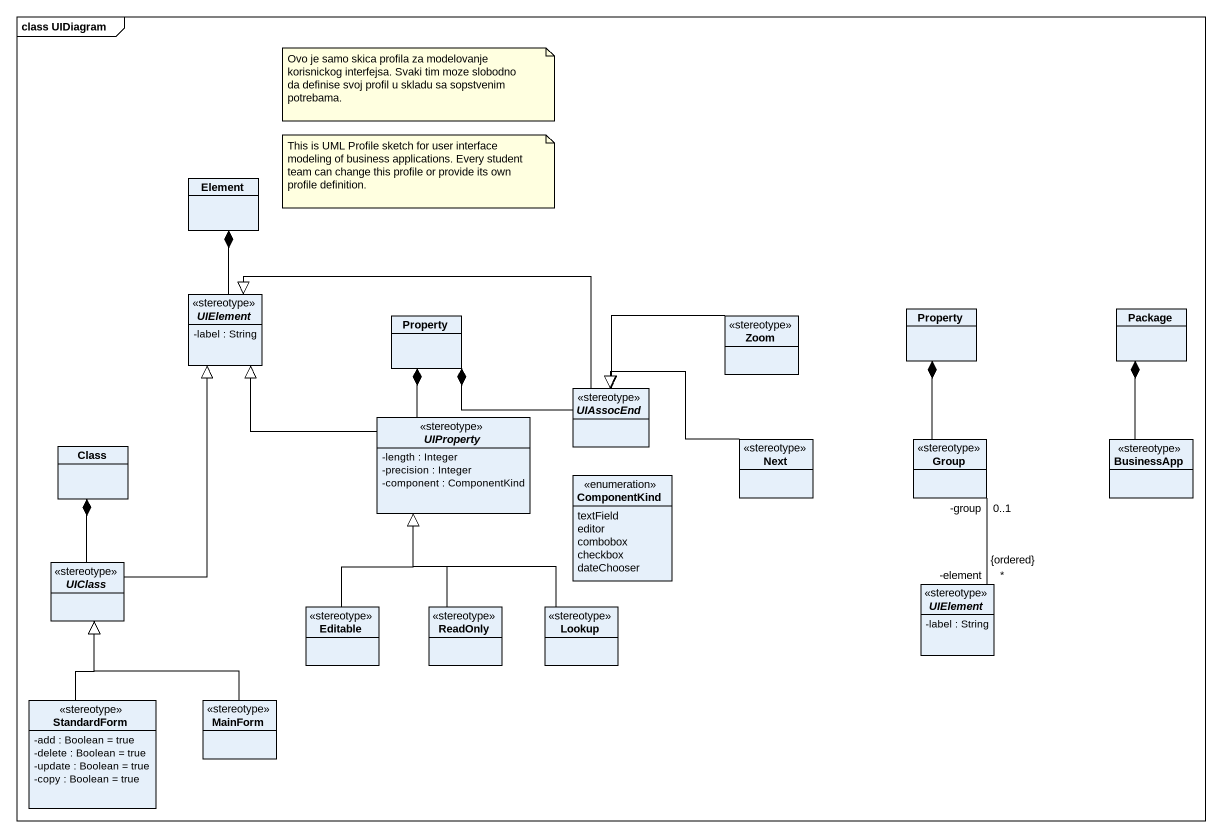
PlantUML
@startuml
mainframe class UIDiagram
hide circle
hide empty members
skinparam classAttributeIconSize 0
class Element
abstract class UIElement <<stereotype>> {
  -label : String
}
class Property
class Zoom <<stereotype>>
class "Property" as Property_2
class "Package" as Package_
abstract class UIAssocEnd <<stereotype>>
class "Class" as Class_
abstract class UIProperty <<stereotype>> {
  -length : Integer
  -precision : Integer
  -component : ComponentKind
}
class Next <<stereotype>>
class "Group" as Group_ <<stereotype>>
class BusinessApp <<stereotype>>
enum ComponentKind {
  textField
  editor
  combobox
  checkbox
  dateChooser
}
abstract class UIClass <<stereotype>>
abstract class "UIElement" as UIElement_2 <<stereotype>> {
  -label : String
}
class Editable <<stereotype>>
class ReadOnly <<stereotype>>
class Lookup <<stereotype>>
class StandardForm <<stereotype>> {
  -add : Boolean = true
  -delete : Boolean = true
  -update : Boolean = true
  -copy : Boolean = true
}
class MainForm <<stereotype>>
UIElement -up-* Element
Zoom -left-|> UIAssocEnd
UIAssocEnd -left-|> UIElement
UIAssocEnd -left-* Property
UIProperty -left-|> UIElement
UIProperty -up-* Property
Next -left-|> UIAssocEnd
Group_ -up-* Property_2
Group_ "-group\n0..1" -- "-element\n*\n{ordered}" UIElement_2
BusinessApp -up-* Package_
UIClass -up-|> UIElement
UIClass -up-* Class_
Editable -up-|> UIProperty
ReadOnly -up-|> UIProperty
Lookup -up-|> UIProperty
StandardForm -up-|> UIClass
MainForm -up-|> UIClass
note as N1
  Ovo je samo skica profila za modelovanje korisnickog interfejsa. Svaki tim moze slobodno da definise svoj profil u skladu sa sopstvenim potrebama.
end note
note as N2
  This is UML Profile sketch for user interface modeling of business applications. Every student team can change this profile or provide its own profile definition.
end note
@enduml
